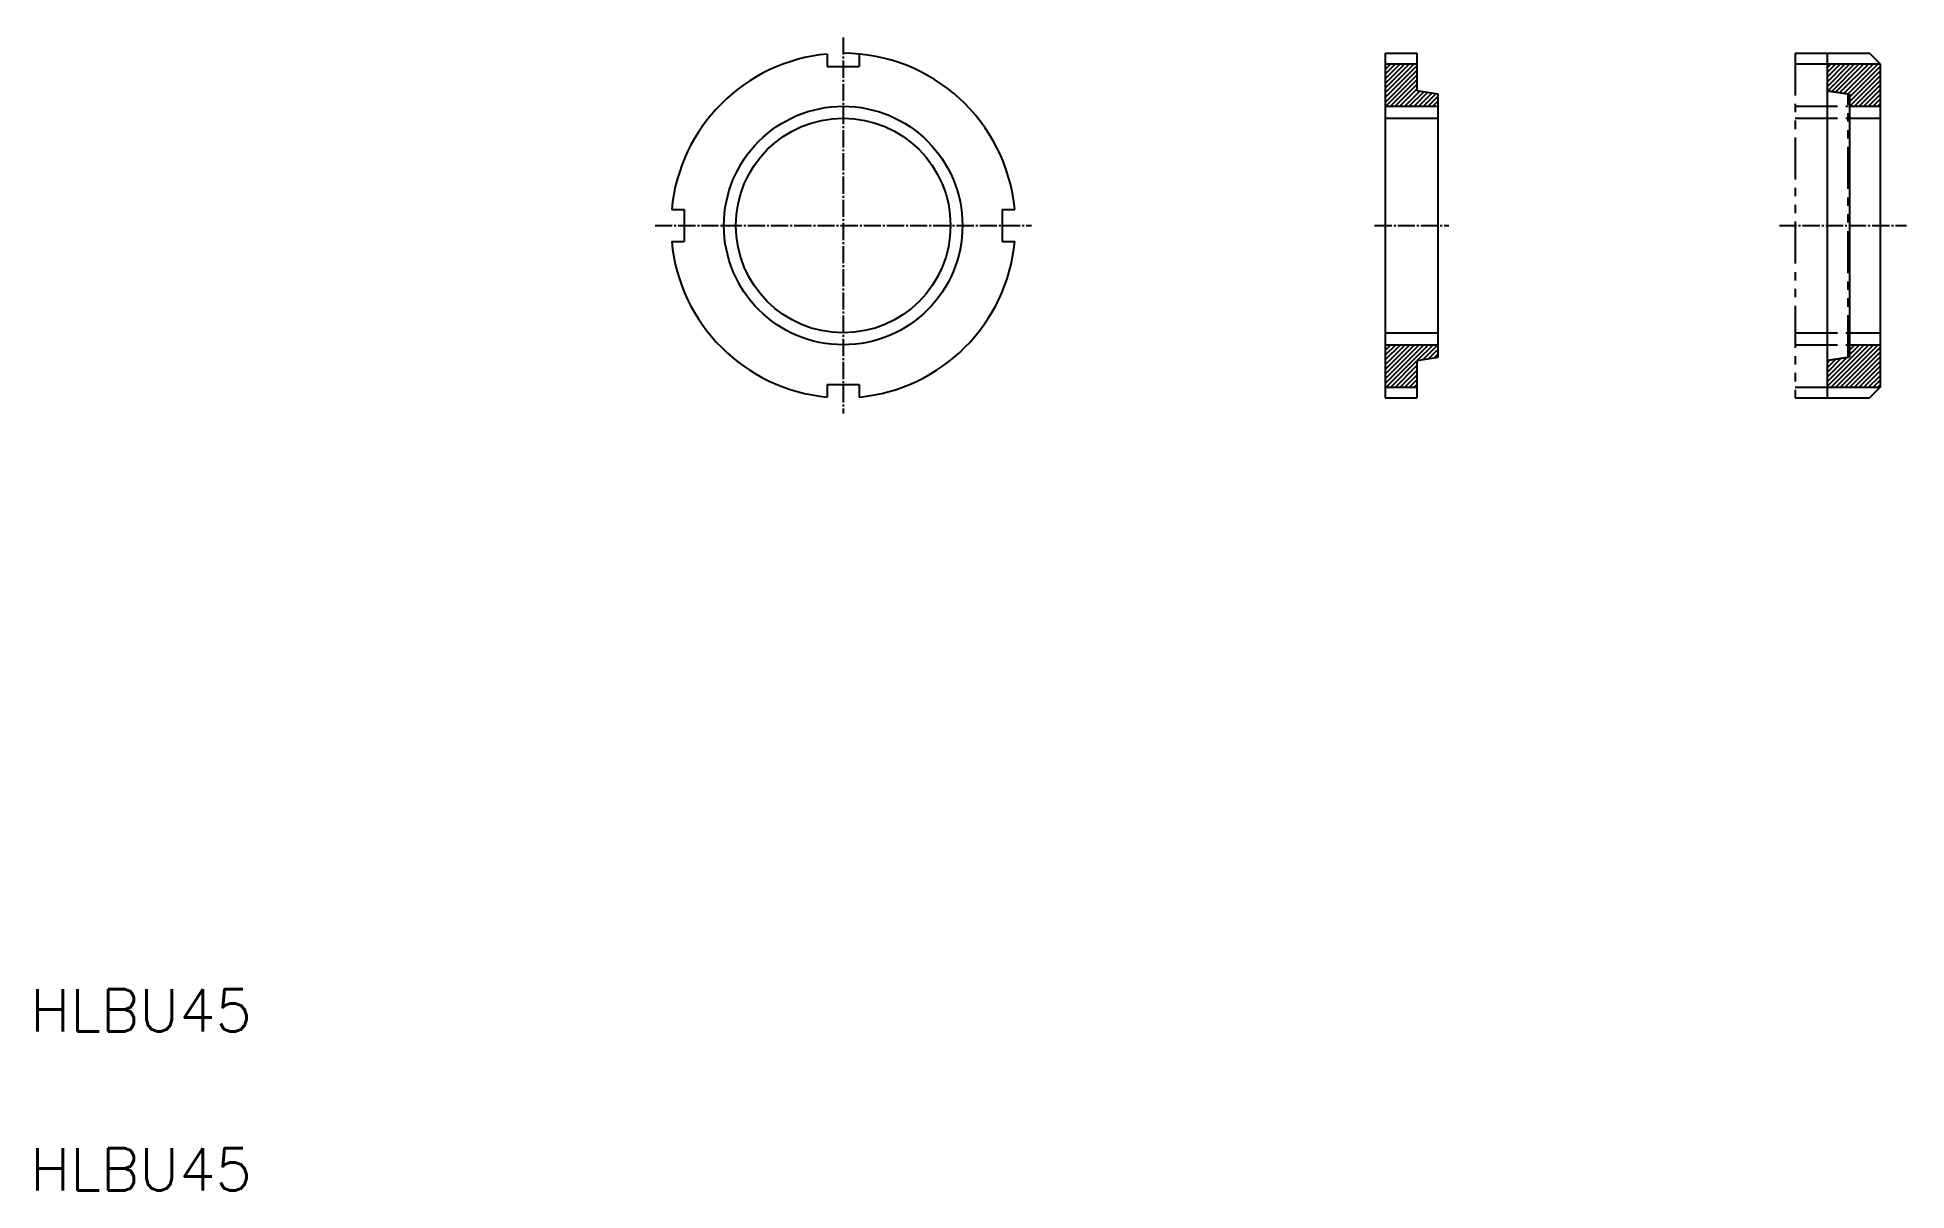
# Model space of a CAD drawing. Extents: x 37 to 390, y 37 to 255.
import ezdxf

# ---------------------------------------------------------------- set-up
doc = ezdxf.new("R2010")
doc.units = 0
doc.header["$LTSCALE"] = 0.25
doc.linetypes.add('CENTER', pattern=[17.5, 13, -1.5, 1.5, -1.5])
doc.linetypes.add('PHANTOM', pattern=[63.5, 31.75, -6.35, 6.35, -6.35, 6.35, -6.35])
doc.layers.get('0').update_dxf_attribs({"linetype": 'CONTINUOUS'})
doc.layers.add('CENTER', color=1, linetype='CENTER')
doc.styles.get("Standard").update_dxf_attribs({"font": 'txt', "bigfont": 'BIGFONT'})

# ---------------------------------------------------------------- blocks, each defined once
blk = doc.blocks.new('*X7')
at = {"color": 0, "linetype": 'CONTINUOUS'}
for p, q in [((291.77, 244.04), (297.26, 249.53)), ((291.77, 244.92), (296.38, 249.53)), ((291.77, 245.81), (295.49, 249.53)), ((291.77, 246.69), (294.61, 249.53)), ((291.77, 247.58), (293.73, 249.53)), ((291.77, 248.46), (292.84, 249.53)), ((291.77, 249.34), (291.96, 249.53)), ((291.77, 243.16), (297.77, 249.16)), ((291.77, 242.27), (297.77, 248.27)), ((291.91, 241.53), (297.77, 247.39)), ((375.16, 245.23), (379.46, 249.53)), ((375.16, 246.11), (378.58, 249.53)), ((375.16, 247), (377.69, 249.53)), ((375.16, 247.88), (376.81, 249.53)), ((375.16, 248.76), (375.93, 249.53)), ((375.28, 244.46), (380.35, 249.53)), ((376.05, 244.35), (381.23, 249.53)), ((376.82, 244.23), (382.11, 249.53)), ((377.58, 244.12), (383, 249.53)), ((378.35, 244), (383.88, 249.53)), ((379.12, 243.89), (384.77, 249.53)), ((379.36, 243.24), (385.16, 249.04)), ((379.36, 242.36), (385.16, 248.16)), ((379.42, 241.53), (385.16, 247.27)), ((292.8, 241.53), (297.77, 246.5)), ((293.68, 241.53), (297.77, 245.62)), ((294.56, 241.53), (297.77, 244.74)), ((295.45, 241.53), (298.32, 244.4)), ((296.33, 241.53), (299.08, 244.28)), ((297.22, 241.53), (299.85, 244.17)), ((298.1, 241.53), (300.62, 244.05)), ((298.98, 241.53), (301.39, 243.94)), ((299.87, 241.53), (301.77, 243.43)), ((380.3, 241.53), (385.16, 246.39)), ((381.18, 241.53), (385.16, 245.51)), ((382.07, 241.53), (385.16, 244.62)), ((382.95, 241.53), (385.16, 243.74)), ((300.75, 241.53), (301.77, 242.55)), ((301.64, 241.53), (301.77, 241.67)), ((383.84, 241.53), (385.16, 242.85)), ((384.72, 241.53), (385.16, 241.97)), ((291.77, 189.24), (299.06, 196.53)), ((291.77, 190.12), (298.18, 196.53)), ((291.77, 191.01), (297.29, 196.53)), ((291.77, 191.89), (296.41, 196.53)), ((291.77, 192.77), (295.53, 196.53)), ((291.77, 193.66), (294.64, 196.53)), ((291.77, 194.54), (293.76, 196.53)), ((291.77, 195.43), (292.87, 196.53)), ((291.77, 196.31), (291.99, 196.53)), ((291.95, 188.53), (299.95, 196.53)), ((297.9, 193.6), (300.83, 196.53)), ((298.94, 193.76), (301.71, 196.53)), ((299.98, 193.91), (301.77, 195.7)), ((301.02, 194.07), (301.77, 194.82)), ((375.16, 188.66), (383.03, 196.53)), ((375.16, 189.54), (382.15, 196.53)), ((375.16, 190.43), (378.87, 194.14)), ((375.16, 191.31), (377.83, 193.98)), ((375.91, 188.53), (383.91, 196.53)), ((376.8, 188.53), (384.8, 196.53)), ((377.68, 188.53), (385.16, 196.01)), ((378.57, 188.53), (385.16, 195.12)), ((379.36, 194.63), (381.26, 196.53)), ((379.36, 195.51), (380.38, 196.53)), ((379.36, 196.4), (379.49, 196.53)), ((379.45, 188.53), (385.16, 194.24)), ((292.83, 188.53), (297.77, 193.47)), ((293.71, 188.53), (297.77, 192.59)), ((294.6, 188.53), (297.77, 191.7)), ((295.48, 188.53), (297.77, 190.82)), ((375.16, 192.2), (376.79, 193.83)), ((375.16, 193.08), (375.75, 193.67)), ((380.33, 188.53), (385.16, 193.36)), ((381.22, 188.53), (385.16, 192.47)), ((382.1, 188.53), (385.16, 191.59)), ((382.99, 188.53), (385.16, 190.7)), ((296.36, 188.53), (297.77, 189.94)), ((297.25, 188.53), (297.77, 189.05)), ((383.87, 188.53), (385.16, 189.82)), ((384.75, 188.53), (385.16, 188.94))]:
    blk.add_line(p, q, dxfattribs=at)

msp = doc.modelspace()

# ---------------------------------------------------------------- linework, layer by layer
at = {"color": 7, "linetype": 'CONTINUOUS'}
for p, q in [((186.51, 251.39), (186.51, 249.03)), ((192.51, 251.39), (192.51, 249.03)), ((291.77, 251.53), (297.77, 251.53)), ((291.77, 251.53), (291.77, 186.53)), ((297.77, 251.53), (297.77, 244.48)), ((375.16, 251.53), (375.16, 186.53)), ((375.16, 251.53), (383.16, 251.53)), ((385.16, 249.53), (383.16, 251.53)), ((186.51, 249.03), (192.51, 249.03)), ((291.77, 249.53), (297.77, 249.53)), ((375.16, 249.53), (385.16, 249.53)), ((385.16, 249.53), (385.16, 188.53)), ((297.77, 244.48), (301.77, 243.88)), ((301.77, 194.18), (301.77, 243.88)), ((375.16, 244.46), (379.36, 243.81)), ((379.36, 243.81), (379.36, 194.26)), ((291.77, 239.28), (301.77, 239.28)), ((379.36, 239.28), (385.16, 239.28)), ((157.15, 222.03), (159.51, 222.03)), ((159.51, 222.03), (159.51, 216.03)), ((219.51, 222.03), (219.51, 216.03)), ((219.51, 222.03), (221.87, 222.03)), ((301.77, 219.03), (301.77, 219.03)), ((379.16, 219.03), (379.16, 219.03)), ((157.15, 216.03), (159.51, 216.03)), ((219.51, 216.03), (221.87, 216.03)), ((301.77, 206.61), (301.77, 206.61)), ((291.77, 198.78), (301.77, 198.78)), ((379.36, 198.78), (385.16, 198.78)), ((297.77, 193.58), (301.77, 194.18)), ((375.16, 193.61), (379.36, 194.26)), ((297.77, 193.58), (297.77, 186.53)), ((186.51, 189.03), (192.51, 189.03)), ((186.51, 189.03), (186.51, 186.67)), ((192.51, 189.03), (192.51, 186.67)), ((291.77, 188.53), (297.77, 188.53)), ((375.16, 188.53), (385.16, 188.53)), ((385.16, 188.53), (383.16, 186.53)), ((291.77, 186.53), (297.77, 186.53)), ((375.16, 186.53), (383.16, 186.53))]:
    msp.add_line(p, q, dxfattribs=at)
at = {"color": 3, "linetype": 'PHANTOM'}
for p, q in [((369.16, 251.53), (369.16, 186.53)), ((369.16, 251.53), (375.16, 251.53)), ((375.16, 251.53), (375.16, 244.48)), ((369.16, 249.53), (375.16, 249.53)), ((375.16, 244.48), (379.16, 243.88)), ((379.16, 194.18), (379.16, 243.88)), ((369.16, 241.53), (379.16, 241.53)), ((369.16, 239.28), (379.16, 239.28)), ((379.16, 206.61), (379.16, 206.61)), ((369.16, 198.78), (379.16, 198.78)), ((369.16, 196.53), (379.16, 196.53)), ((375.16, 193.58), (379.16, 194.18)), ((375.16, 193.58), (375.16, 186.53)), ((369.16, 188.53), (375.16, 188.53)), ((369.16, 186.53), (375.16, 186.53))]:
    msp.add_line(p, q, dxfattribs=at)
at = {"color": 3, "linetype": 'CONTINUOUS'}
for p, q in [((291.77, 241.53), (301.77, 241.53)), ((379.36, 241.53), (385.16, 241.53)), ((291.77, 196.53), (301.77, 196.53)), ((379.36, 196.53), (385.16, 196.53))]:
    msp.add_line(p, q, dxfattribs=at)
msp.add_circle((189.51, 219.03), 22.5, dxfattribs=at)
at = {"color": 7, "linetype": 'CONTINUOUS'}
msp.add_circle((189.51, 219.03), 20.25, dxfattribs=at)
for start, end in [(95.2964, 174.7036), (5.2964, 90), (185.2964, 264.7036), (275.2964, 354.7036)]:
    msp.add_arc((189.51, 219.03), 32.5, start, end, dxfattribs=at)
at = {"layer": 'CENTER', "color": 1, "linetype": 'CENTER'}
for p, q in [((189.51, 254.53), (189.51, 183.53)), ((154.01, 219.03), (225.01, 219.03)), ((289.77, 219.03), (303.77, 219.03)), ((366.16, 219.03), (390.16, 219.03))]:
    msp.add_line(p, q, dxfattribs=at)

# ---------------------------------------------------------------- block references
at = {"color": 3, "linetype": 'CONTINUOUS'}
msp.add_blockref('*X7', (0, 0), dxfattribs=at)

# ---------------------------------------------------------------- texts
at = {"color": 7, "linetype": 'CONTINUOUS'}
for p in [(36.1, 66.93), (36.1, 36.93)]:
    msp.add_text('HLBU45', height=8, dxfattribs=at).set_placement(p)

doc.saveas('drawing.dxf')
